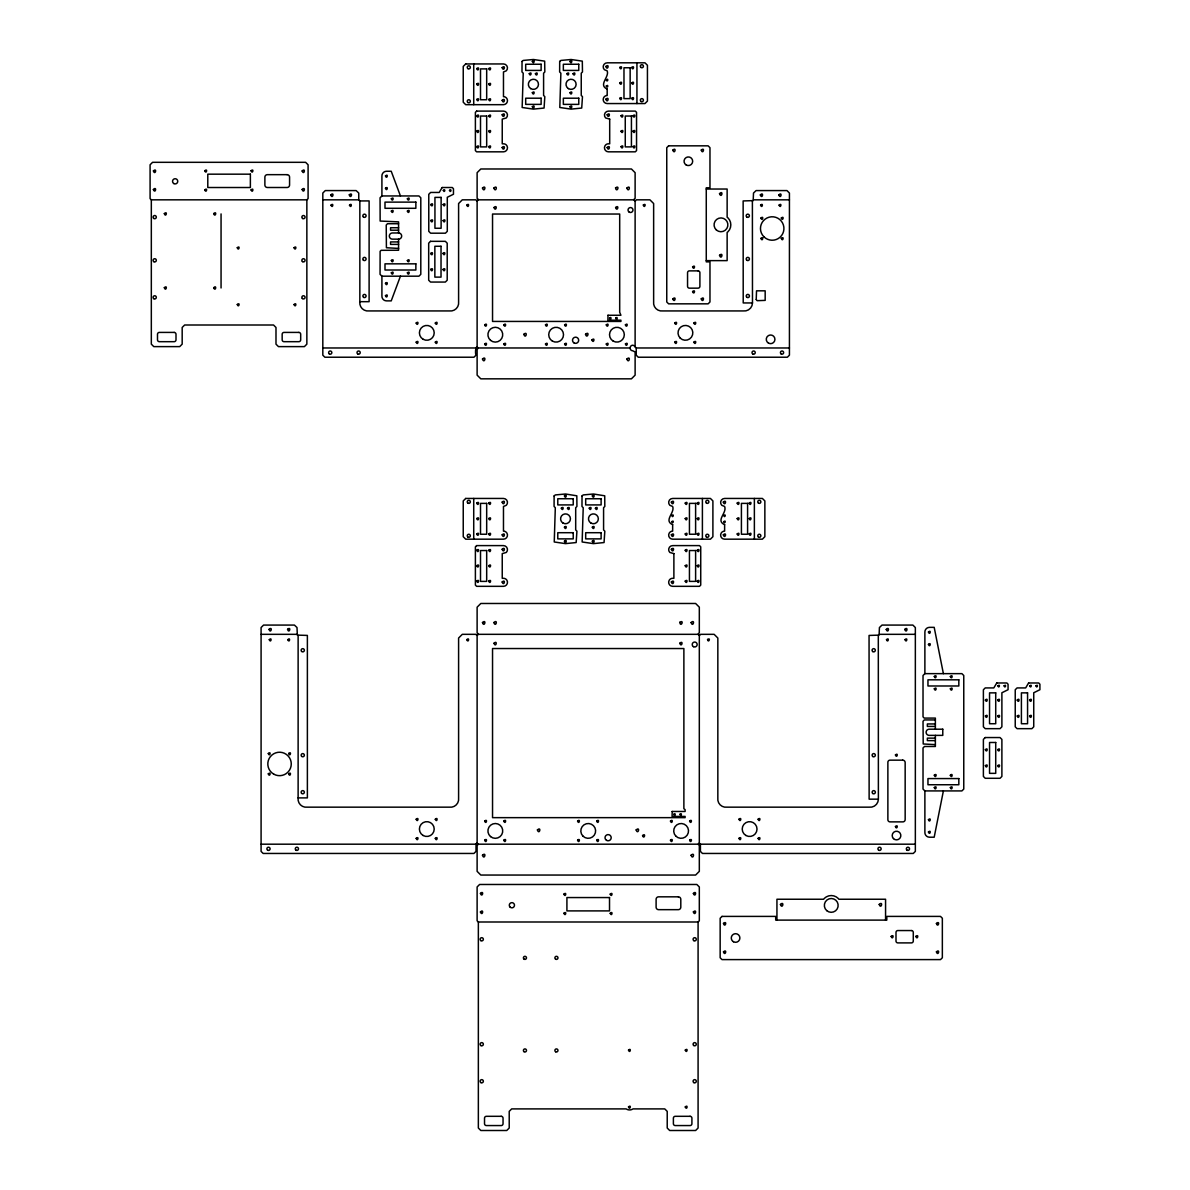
<?xml version="1.0" encoding="UTF-8"?>
<svg xmlns="http://www.w3.org/2000/svg" width="1190" height="1190" viewBox="0 0 1190 1190"><rect width="100%" height="100%" fill="white"/><g stroke="black" fill="none" stroke-linecap="round" stroke-linejoin="round"><path stroke-width="1.5" d="M752.392 200.946L752.482 302.944L743.215 302.944L743.14 200.946L753.181 200.619L753.508 193.048L756.096 190.579L786.962 190.579L789.431 193.048L789.431 355.17L787.364 357.223L638.256 357.223L636.234 355.17L636.234 347.897L634.895 346.602A2.484 2.484 0 0 0 630.194 347.971L478.231 347.971L477.116 349.488L477.116 375.133L480.82 378.837L631.429 378.837L635.118 375.133L635.118 351.987L632.663 350.753A2.484 2.484 0 0 1 630.194 347.971M878.309 635.445L878.384 799.159L869.131 799.159L869.057 635.445L879.098 635.118L879.425 627.547L882.013 625.077L912.879 625.077L915.348 627.547L915.348 851.386L913.28 853.453L702.457 853.453L700.419 851.386L700.419 844.127L699.244 843.085L698.203 844.26L699.318 845.54L699.318 871.348L695.615 875.052L480.82 875.052L477.116 871.348L477.116 845.718L478.231 844.186L477.116 843.085L476.045 843.903L476 851.386L473.947 853.453L263.154 853.453L261.086 851.386L261.086 627.547L263.555 625.077L294.421 625.077L297.009 627.547L297.336 635.118L307.377 635.415L307.377 797.895L298.125 797.895L298.125 635.445M752.482 302.944A8.181 8.181 0 0 1 743.14 310.932L662.904 310.932A8.181 8.181 0 0 1 653.637 301.68L653.637 203.535L649.933 199.831L636.234 199.831C635.49 202.583 632.545 199.266 635.118 198.343L635.118 172.684L631.429 168.98L480.82 168.98L477.116 172.684L477.116 198.343C479.704 199.266 476.744 202.583 476 199.831L462.3 199.831L458.596 203.535L458.596 301.68A8.181 8.181 0 0 1 449.344 310.932L369.108 310.932A8.181 8.181 0 0 1 359.841 301.68L359.841 200.946L369.108 200.917L369.108 301.68L359.841 301.68M359.841 200.946L358.77 200.128L358.74 193.048L356.137 190.579L325.287 190.579L322.817 193.048L322.817 355.17L324.87 357.223L473.947 357.223L476 355.17C475.122 354.04 475.256 343.865 478.231 347.971M878.384 799.159A8.181 8.181 0 0 1 869.057 807.162L727.09 807.162A8.181 8.181 0 0 1 717.838 797.895L717.838 638.033L714.134 634.33L700.434 634.33C699.69 637.081 696.73 633.764 699.318 632.842L699.318 607.183L695.615 603.479L480.82 603.479L477.116 607.183L477.116 632.842C479.704 633.764 476.744 637.081 476 634.33L462.3 634.33L458.596 638.033L458.596 797.895A8.181 8.181 0 0 1 449.344 807.162L307.377 807.162A8.181 8.181 0 0 1 298.125 797.895M943.387 790.919L934.195 837.21L929.509 837.21A4.641 4.641 0 0 1 924.883 832.271L924.883 790.919L923.024 789.074L923.024 747.945L924.496 746.487L935.37 746.487L935.37 735.375M400.435 276.184L391.227 300.877L386.542 300.877A4.641 4.641 0 0 1 381.916 295.938L381.916 276.184L380.056 274.34L380.116 251.343L381.142 250.317L398.576 250.257L398.576 239.145A3.079 3.079 0 0 0 401.67 236.066A3.079 3.079 0 0 0 398.576 232.972L398.576 221.875L380.146 221.057L380.056 197.793L381.916 195.948L418.94 195.948L420.799 197.793L420.799 274.34L418.94 276.184L381.916 276.184M306.856 199.831L308.091 198.596L308.091 164.785L305.622 162.316L152.558 162.316L150.089 164.785L150.089 198.611L151.323 199.831L306.856 199.831L306.856 344.148L304.387 346.617L278.46 346.617L275.991 344.148L275.991 327.473L273.522 325.004L184.643 325.004L182.174 327.473L182.174 344.148L179.705 346.617L153.793 346.617L151.323 344.148L151.323 199.831M698.084 921.997L699.318 920.763L699.318 886.952L696.849 884.482L479.585 884.482L477.116 886.952L477.116 920.777L478.35 921.997L698.084 921.997L698.084 1128.031L695.615 1130.5L669.687 1130.5L667.218 1128.031L667.218 1111.371L664.749 1108.902L633.035 1108.902A6.218 6.218 0 0 1 626.119 1108.902L511.685 1108.902L509.216 1111.371L509.216 1128.031L506.747 1130.5L480.82 1130.5L478.35 1128.031L478.35 921.997M943.387 673.644L934.195 627.353L929.509 627.353A4.641 4.641 0 0 0 924.883 632.292L924.883 673.644L923.024 675.504L923.024 716.826L924.184 718.091L935.37 718.091L935.37 729.202M706.265 189.031L727.135 189.031L727.135 217.22L727.938 217.844A9.877 9.877 0 0 1 727.938 231.812L727.135 232.437L727.135 260.625L706.265 260.625M322.817 199.831L358.74 199.831M478.231 199.831L634.017 199.831M753.508 199.831L789.431 199.831M398.576 223.72L387.494 223.72L386.229 225.059L386.408 247.743L398.576 248.412M398.576 227.736L390.558 227.736L390.558 230.206L398.576 230.206M398.576 232.972L392.403 232.972A3.079 3.079 0 0 0 389.323 236.066A3.079 3.079 0 0 0 392.403 239.145L398.576 239.145M398.576 241.927L390.558 241.927L390.558 244.396L398.576 244.396M322.817 347.971L476 347.971M636.234 347.971L789.431 347.971M261.086 634.33L297.009 634.33M478.231 634.33L698.203 634.33M879.425 634.33L915.348 634.33M924.883 673.644L961.907 673.644L963.766 675.504L963.766 789.074L961.907 790.919L924.883 790.919M935.37 719.935L924.288 719.935L923.024 721.274L923.202 743.973L935.37 744.628M935.37 723.951L927.352 723.951L927.352 726.421L935.37 726.421M935.37 738.142L927.352 738.142L927.352 740.611L935.37 740.611M261.086 844.186L476 844.186M478.231 844.186L698.218 844.186M700.419 844.186L915.348 844.186M400.435 195.948L391.227 171.256L386.542 171.256A4.641 4.641 0 0 0 381.916 176.194L381.916 195.948M885.568 920.108L885.568 899.238L838.861 899.238L838.236 898.435A9.877 9.877 0 0 0 824.268 898.435L823.644 899.238L776.936 899.238L776.936 920.108M754.371 498.446L754.371 539.174M702.398 498.446L702.398 539.174M699.318 635.445L699.318 843.085M636.933 62.817L636.933 103.56M635.118 200.946L635.118 346.87M477.116 200.946L477.116 346.855M477.116 635.445L477.116 843.085M473.724 63.948L473.724 104.675M473.724 498.446L473.724 539.174M221.057 213.917L221.057 287.98M607.183 89.057L607.183 95.542A4.016 4.016 0 0 0 604.356 96.717L603.717 97.535A4.016 4.016 0 0 0 607.183 103.56L644.965 103.56L647.434 101.09L647.434 65.286L644.965 62.817L607.317 62.817A4.016 4.016 0 0 0 604.356 69.675L607.183 70.85C609.607 77.067 597.886 84.951 607.183 89.057M609.697 119.119L609.697 143.812L608.462 143.812A4.016 4.016 0 0 0 605.621 144.987L604.981 145.82A4.016 4.016 0 0 0 608.462 151.829L635.311 151.829L636.546 150.595L636.546 112.336L635.311 111.101L608.462 111.101A4.016 4.016 0 0 0 605.621 117.944L609.697 119.119M672.648 524.671L672.648 531.156A4.016 4.016 0 0 0 669.821 532.332L669.182 533.165A4.016 4.016 0 0 0 672.648 539.174L710.43 539.174L712.899 536.705L712.899 500.916L710.43 498.446L672.781 498.446A4.016 4.016 0 0 0 669.821 505.289L672.648 506.464C675.176 512.786 663.276 520.506 672.648 524.671M673.882 553.618L673.882 578.31L672.648 578.31A4.016 4.016 0 0 0 669.821 579.485L669.182 580.318A4.016 4.016 0 0 0 672.648 586.328L699.497 586.328L700.731 585.093L700.731 546.835L699.497 545.6L672.781 545.6A4.016 4.016 0 0 0 669.821 552.443L673.882 553.618M724.621 524.671L724.621 531.156A4.016 4.016 0 0 0 721.78 532.332L721.14 533.165A4.016 4.016 0 0 0 724.621 539.174L762.388 539.174L764.858 536.705L764.858 500.916L762.388 498.446L724.621 498.446A4.016 4.016 0 0 0 721.78 505.289L724.621 506.464C727.298 512.979 715.19 520.461 724.621 524.671M535.396 73.765C537.166 77.856 538.386 70.463 535.396 73.765M573.045 73.765C574.815 77.856 576.049 70.463 573.045 73.765M567.496 508.264C569.266 512.355 570.486 504.962 567.496 508.264M595.387 508.264C597.157 512.355 598.391 504.962 595.387 508.264M287.772 639.699C289.527 643.805 290.776 636.412 287.772 639.699M349.488 205.201C351.243 209.306 352.493 201.913 349.488 205.201M407.352 260.565C409.092 264.671 410.372 257.278 407.352 260.565M430.765 204.606C432.505 208.711 433.785 201.333 430.765 204.606M430.676 253.485C432.416 257.59 433.696 250.197 430.676 253.485M950.319 775.3C952.059 779.405 953.339 772.013 950.319 775.3M985.365 700.077C987.105 704.183 988.384 696.79 985.365 700.077M985.365 749.7C987.105 753.806 988.384 746.428 985.365 749.7M1017.212 700.077C1018.967 704.183 1020.232 696.79 1017.212 700.077M435.287 323.085C437.013 327.191 438.322 319.812 435.287 323.085M435.287 819.3C437.013 823.42 438.322 816.043 435.287 819.3M153.376 189.522C155.399 194.58 157.154 185.595 153.376 189.522M213.679 287.742C215.509 292.338 217.101 284.172 213.679 287.742M480.418 911.986C482.426 917.044 484.181 908.059 480.418 911.986M269.267 639.67C270.904 643.82 272.346 636.471 269.267 639.67M330.984 205.186C332.62 209.321 334.078 201.973 330.984 205.186M756.23 299.464L757.123 300.683L765.17 300.386L765.17 290.821L756.528 290.821L756.23 299.464M294.034 304.551C295.67 308.686 297.128 301.338 294.034 304.551M685.262 1106.953C686.898 1111.103 688.356 1103.755 685.262 1106.953M251.075 189.924C252.697 194.074 254.169 186.726 251.075 189.924M610.202 913.31C611.824 917.46 613.296 910.112 610.202 913.31M407.367 198.804C408.973 202.969 410.476 195.621 407.367 198.804M760.321 194.937C762.299 200.009 764.129 191.04 760.321 194.937M778.84 194.937C780.818 200.009 782.648 191.04 778.84 194.937M886.238 629.436C888.201 634.508 890.046 625.538 886.238 629.436M904.757 629.436C906.72 634.508 908.565 625.538 904.757 629.436M950.334 676.515C951.941 680.665 953.443 673.332 950.334 676.515M466.778 205.171C468.369 209.321 469.901 201.988 466.778 205.171M466.778 639.67C468.369 643.82 469.901 636.486 466.778 639.67M503.801 324.9C505.378 329.065 506.955 321.746 503.801 324.9M503.801 821.115C505.378 825.295 506.955 817.961 503.801 821.115M302.141 170.958C304.015 176.075 306.009 167.136 302.141 170.958M693.368 893.437C695.243 898.554 697.236 889.614 693.368 893.437M609.533 318.132C610.782 321.627 612.196 315.543 609.533 318.132M673.719 814.347C674.983 817.842 676.396 811.773 673.719 814.347M719.519 193.628C721.497 199.236 723.788 189.508 719.519 193.628M780.432 904.459C782.41 910.053 784.716 900.339 780.432 904.459M416.173 323.026C417.645 327.22 419.386 319.946 416.173 323.026M416.173 819.241C417.645 823.45 419.386 816.161 416.173 819.241M760.574 205.141C762.046 209.336 763.787 202.047 760.574 205.141M886.491 639.64C887.963 643.835 889.704 636.546 886.491 639.64M779.093 205.111C780.506 209.351 782.351 202.077 779.093 205.111M905.01 639.61C906.423 643.85 908.268 636.576 905.01 639.61M268.286 753.493C269.669 757.718 271.573 750.473 268.286 753.493M760.931 218.038C762.329 222.277 764.218 215.018 760.931 218.038M522.038 61.449L521.994 71.965L523.228 73.2L522.157 107.487L533.403 109.123L544.068 108.052L544.827 96.658L543.592 95.423L543.592 73.2L544.827 71.965L544.663 61.136L533.403 59.5L523.228 60.437L522.038 61.449M559.687 61.449L559.642 71.965L560.877 73.2L559.806 107.487L571.066 109.123L581.717 108.052L582.475 96.658L581.241 95.423L581.241 73.2L582.475 71.965L582.312 61.136L571.066 59.5L560.877 60.437L559.687 61.449M554.124 495.947L554.079 506.464L555.313 507.699L554.243 541.986L565.503 543.622L576.168 542.551L576.927 531.156L575.692 529.922L575.692 507.699L576.927 506.464L576.823 495.799L565.503 493.999L555.313 494.936L554.124 495.947M582.029 495.947L581.984 506.464L583.219 507.699L582.148 541.986L593.408 543.622L604.059 542.551L604.817 531.156L603.583 529.922L603.583 507.699L604.817 506.464L604.728 495.799L593.408 493.999L583.219 494.936L582.029 495.947M153.406 170.914C155.057 176.09 157.437 167.255 153.406 170.914M164.324 213.59C165.827 218.305 167.983 210.258 164.324 213.59M164.324 287.653C165.827 292.368 167.983 284.336 164.324 287.653M204.799 170.735C206.167 174.975 208.101 167.731 204.799 170.735M204.799 189.85C206.167 194.104 208.101 186.86 204.799 189.85M213.694 213.59C215.212 218.305 217.368 210.258 213.694 213.59M237.271 247.699C238.64 251.938 240.573 244.694 237.271 247.699M251.075 170.735C252.429 174.975 254.377 167.731 251.075 170.735M237.271 304.476C238.64 308.716 240.573 301.487 237.271 304.476M294.049 247.699C295.418 251.938 297.351 244.694 294.049 247.699M302.156 189.433C303.807 194.61 306.187 185.759 302.156 189.433M269.044 629.361C270.695 634.538 273.075 625.702 269.044 629.361M330.761 194.863C332.426 200.039 334.792 191.203 330.761 194.863M268.286 773.842C269.654 778.096 271.588 770.852 268.286 773.842M288.664 773.842C290.018 778.096 291.952 770.852 288.664 773.842M385.471 175.912C386.824 180.151 388.773 172.907 385.471 175.912M385.471 188.258C386.824 192.497 388.773 185.253 385.471 188.258M391.332 198.745C392.685 202.984 394.634 195.755 391.332 198.745M391.332 211.091C392.685 215.331 394.634 208.101 391.332 211.091M385.471 283.309C386.824 287.549 388.773 280.305 385.471 283.309M385.471 295.641C386.824 299.895 388.773 292.651 385.471 295.641M391.332 272.808C392.685 277.047 394.634 269.818 391.332 272.808M407.382 211.091C408.735 215.331 410.684 208.101 407.382 211.091M407.382 272.808C408.735 277.047 410.684 269.818 407.382 272.808M416.173 342.125C417.541 346.364 419.475 339.135 416.173 342.125M443.32 190.355C444.45 193.896 446.057 187.871 443.32 190.355M443.141 204.516C444.495 208.756 446.429 201.512 443.141 204.516M443.141 220.552C444.495 224.806 446.429 217.562 443.141 220.552M449.493 190.355C450.623 193.896 452.23 187.871 449.493 190.355M443.037 253.381C444.406 257.62 446.339 250.391 443.037 253.381M443.037 269.431C444.406 273.67 446.339 266.441 443.037 269.431M435.302 342.125C436.671 346.364 438.604 339.135 435.302 342.125M476.788 68.589C478.142 72.843 480.091 65.599 476.788 68.589M476.788 84.029C478.142 88.268 480.091 81.024 476.788 84.029M476.788 99.454C478.142 103.694 480.091 96.464 476.788 99.454M476.788 115.742C478.142 119.997 480.091 112.752 476.788 115.742M476.788 131.183C478.142 135.422 480.091 128.193 476.788 131.183M476.788 146.608C478.142 150.847 480.091 143.618 476.788 146.608M488.763 68.589C490.116 72.843 492.065 65.599 488.763 68.589M488.763 84.029C490.116 88.268 492.065 81.024 488.763 84.029M488.763 99.454C490.116 103.694 492.065 96.464 488.763 99.454M488.763 115.742C490.116 119.997 492.065 112.752 488.763 115.742M488.763 131.183C490.116 135.422 492.065 128.193 488.763 131.183M482.471 188.035C484.285 193.687 486.874 184.048 482.471 188.035M488.763 146.608C490.116 150.847 492.065 143.618 488.763 146.608M502.165 67.607C503.831 72.783 506.196 63.948 502.165 67.607M502.165 100.317C503.831 105.508 506.196 96.658 502.165 100.317M502.165 114.761C503.831 119.952 506.196 111.101 502.165 114.761M493.895 188.035C495.709 193.687 498.298 184.048 493.895 188.035M494.014 207.506C495.68 212.698 498.045 203.847 494.014 207.506M502.165 147.471C503.831 152.662 506.196 143.812 502.165 147.471M416.173 838.34C417.541 842.594 419.475 835.35 416.173 838.34M484.687 324.84C486.041 329.095 487.989 321.85 484.687 324.84M482.471 359.008C484.285 364.661 486.874 355.007 482.471 359.008M484.687 343.984C486.041 348.224 487.989 340.98 484.687 343.984M529.253 73.661C530.606 77.9 532.555 70.656 529.253 73.661M532.332 61.374C533.7 65.614 535.634 58.384 532.332 61.374M476.788 503.087C478.142 507.342 480.091 500.098 476.788 503.087M532.332 92.671C533.7 96.911 535.634 89.666 532.332 92.671M476.788 518.528C478.142 522.767 480.091 515.523 476.788 518.528M435.302 838.34C436.671 842.594 438.604 835.35 435.302 838.34M532.332 106.683C533.7 110.923 535.634 103.679 532.332 106.683M476.788 533.953C478.142 538.192 480.091 530.963 476.788 533.953M503.816 343.984C505.185 348.224 507.119 340.98 503.816 343.984M476.788 550.241C478.142 554.495 480.091 547.251 476.788 550.241M476.788 565.681C478.142 569.921 480.091 562.677 476.788 565.681M476.788 581.107C478.142 585.346 480.091 578.117 476.788 581.107M488.763 503.087C490.116 507.342 492.065 500.098 488.763 503.087M488.763 518.528C490.116 522.767 492.065 515.523 488.763 518.528M488.763 533.953C490.116 538.192 492.065 530.963 488.763 533.953M488.763 550.241C490.116 554.495 492.065 547.251 488.763 550.241M488.763 565.681C490.116 569.921 492.065 562.677 488.763 565.681M482.471 622.534C484.285 628.186 486.874 618.547 482.471 622.534M488.763 581.107C490.116 585.346 492.065 578.117 488.763 581.107M523.823 334.316C525.638 339.968 528.226 330.329 523.823 334.316M502.165 502.106C503.831 507.282 506.196 498.446 502.165 502.106M502.165 534.816C503.831 540.007 506.196 531.156 502.165 534.816M502.165 549.259C503.831 554.451 506.196 545.6 502.165 549.259M493.895 622.534C495.709 628.186 498.298 618.547 493.895 622.534M566.901 73.661C568.255 77.9 570.203 70.656 566.901 73.661M569.98 61.374C571.349 65.614 573.283 58.384 569.98 61.374M494.014 643.24C495.68 648.431 498.045 639.58 494.014 643.24M502.165 581.97C503.831 587.161 506.196 578.31 502.165 581.97M569.98 92.671C571.349 96.911 573.283 89.666 569.98 92.671M569.98 106.683C571.349 110.923 573.283 103.679 569.98 106.683M545.481 324.84C546.835 329.095 548.783 321.85 545.481 324.84M545.481 343.984C546.835 348.224 548.783 340.98 545.481 343.984M484.687 821.07C486.041 825.31 487.989 818.066 484.687 821.07M482.471 855.223C484.285 860.876 486.874 851.237 482.471 855.223M484.687 840.2C486.041 844.439 487.989 837.21 484.687 840.2M480.433 893.378C482.099 898.569 484.464 889.718 480.433 893.378M564.61 324.84C565.979 329.095 567.913 321.85 564.61 324.84M564.61 343.984C565.979 348.224 567.913 340.98 564.61 343.984M503.816 840.2C505.185 844.439 507.119 837.21 503.816 840.2M605.874 66.491C607.54 71.668 609.905 62.832 605.874 66.491M606.29 79.864C607.421 83.404 609.042 77.365 606.29 79.864M606.29 86.037C607.421 89.577 609.042 83.538 606.29 86.037M605.874 99.201C607.54 104.378 609.905 95.542 605.874 99.201M607.153 114.761C608.819 119.952 611.184 111.101 607.153 114.761M607.153 147.471C608.819 152.662 611.184 143.812 607.153 147.471M561.338 508.16C562.706 512.399 564.64 505.155 561.338 508.16M619.752 67.473C621.12 71.712 623.054 64.483 619.752 67.473M585.525 334.271C587.057 339.879 590.255 330.344 585.525 334.271M564.432 495.873C565.786 500.112 567.734 492.883 564.432 495.873M619.752 82.898C621.12 87.153 623.054 79.909 619.752 82.898M619.752 98.339C621.12 102.578 623.054 95.334 619.752 98.339M564.432 527.17C565.786 531.409 567.734 524.165 564.432 527.17M564.432 541.167C565.786 545.422 567.734 538.178 564.432 541.167M621.031 115.742C622.385 119.997 624.334 112.752 621.031 115.742M591.936 339.894C593.438 344.609 595.595 336.562 591.936 339.894M621.031 131.183C622.385 135.422 624.334 128.193 621.031 131.183M621.031 146.608C622.385 150.847 624.334 143.618 621.031 146.608M631.726 67.473C633.095 71.712 635.029 64.483 631.726 67.473M631.726 82.898C633.095 87.153 635.029 79.909 631.726 82.898M615.602 207.506C617.268 212.698 619.633 203.847 615.602 207.506M631.726 98.339C633.095 102.578 635.029 95.334 631.726 98.339M537.404 829.921C539.219 835.573 541.807 825.92 537.404 829.921M633.006 115.742C634.359 119.997 636.308 112.752 633.006 115.742M606.275 324.84C607.644 329.095 609.577 321.85 606.275 324.84M633.006 131.183C634.359 135.422 636.308 128.193 633.006 131.183M606.275 343.984C607.644 348.224 609.577 340.98 606.275 343.984M626.907 188.035C628.722 193.687 631.31 184.048 626.907 188.035M633.006 146.608C634.359 150.847 636.308 143.618 633.006 146.608M589.243 508.16C590.597 512.399 592.546 505.155 589.243 508.16M592.322 495.873C593.691 500.112 595.625 492.883 592.322 495.873M615.721 318.102C616.851 321.642 618.458 315.603 615.721 318.102M592.322 527.17C593.691 531.409 595.625 524.165 592.322 527.17M592.322 541.167C593.691 545.422 595.625 538.178 592.322 541.167M625.404 324.84C626.773 329.095 628.707 321.85 625.404 324.84M626.907 359.008C628.722 364.661 631.31 355.007 626.907 359.008M563.926 894.121C565.295 898.361 567.228 891.117 563.926 894.121M563.941 913.236C565.295 917.49 567.228 910.246 563.941 913.236M577.581 821.07C578.935 825.31 580.884 818.066 577.581 821.07M577.581 840.2C578.935 844.439 580.884 837.21 577.581 840.2M672.856 150.104C674.522 155.295 676.887 146.444 672.856 150.104M596.711 821.07C598.064 825.31 600.013 818.066 596.711 821.07M596.711 840.2C598.064 844.439 600.013 837.21 596.711 840.2M672.856 298.854C674.522 304.045 676.887 295.194 672.856 298.854M674.789 322.996C676.143 327.235 678.092 320.006 674.789 322.996M674.789 342.125C676.143 346.364 678.092 339.135 674.789 342.125M610.202 894.121C611.556 898.361 613.505 891.117 610.202 894.121M692.595 266.872C694.038 271.35 696.076 263.704 692.595 266.872M692.595 291.55C694.038 296.027 696.076 288.397 692.595 291.55M693.919 322.996C695.287 327.235 697.221 320.006 693.919 322.996M671.338 502.106C673.005 507.282 675.37 498.446 671.338 502.106M693.919 342.125C695.287 346.364 697.221 339.135 693.919 342.125M671.755 515.478C672.886 519.019 674.507 512.994 671.755 515.478M671.755 521.651C672.886 525.192 674.507 519.167 671.755 521.651M701.252 298.854C702.918 304.045 705.283 295.194 701.252 298.854M671.338 534.816C673.005 540.007 675.37 531.156 671.338 534.816M671.338 549.259C673.005 554.451 675.37 545.6 671.338 549.259M636.159 829.921C637.974 835.573 640.562 825.92 636.159 829.921M671.338 581.97C673.005 587.161 675.37 578.31 671.338 581.97M685.217 503.087C686.585 507.342 688.519 500.098 685.217 503.087M642.57 835.544C644.087 840.259 646.244 832.212 642.57 835.544M719.519 255.314C721.333 260.967 723.922 251.313 719.519 255.314M685.217 518.528C686.585 522.767 688.519 515.523 685.217 518.528M685.217 533.953C686.585 538.192 688.519 530.963 685.217 533.953M685.217 550.241C686.585 554.495 688.519 547.251 685.217 550.241M685.217 565.681C686.585 569.921 688.519 562.677 685.217 565.681M685.217 581.107C686.585 585.346 688.519 578.117 685.217 581.107M697.191 503.087C698.56 507.342 700.494 500.098 697.191 503.087M679.802 643.24C681.454 648.431 683.834 639.58 679.802 643.24M697.191 518.528C698.56 522.767 700.494 515.523 697.191 518.528M628.499 1050.101C629.852 1054.34 631.801 1047.111 628.499 1050.101M697.191 533.953C698.56 538.192 700.494 530.963 697.191 533.953M697.191 550.241C698.56 554.495 700.494 547.251 697.191 550.241M697.191 565.681C698.56 569.921 700.494 562.677 697.191 565.681M691.093 622.534C692.907 628.186 695.495 618.547 691.093 622.534M697.191 581.107C698.56 585.346 700.494 578.117 697.191 581.107M628.499 1106.879C629.852 1111.118 631.801 1103.889 628.499 1106.879M670.461 821.07C671.829 825.31 673.763 818.066 670.461 821.07M670.461 840.2C671.829 844.439 673.763 837.21 670.461 840.2M679.907 814.317C681.037 817.857 682.658 811.833 679.907 814.317M723.312 502.106C724.978 507.282 727.343 498.446 723.312 502.106M723.728 515.478C724.859 519.019 726.48 512.994 723.728 515.478M760.946 238.402C762.299 242.641 764.233 235.412 760.946 238.402M723.728 521.651C724.859 525.192 726.48 519.167 723.728 521.651M723.312 534.816C724.978 540.007 727.343 531.156 723.312 534.816M689.605 821.07C690.959 825.31 692.907 818.066 689.605 821.07M737.19 503.087C738.544 507.342 740.492 500.098 737.19 503.087M691.093 855.223C692.907 860.876 695.495 851.237 691.093 855.223M737.19 518.528C738.544 522.767 740.492 515.523 737.19 518.528M737.19 533.953C738.544 538.192 740.492 530.963 737.19 533.953M781.309 238.402C782.663 242.641 784.612 235.397 781.309 238.402M693.368 911.897C695.034 917.088 697.414 908.238 693.368 911.897M749.164 503.087C750.518 507.342 752.467 500.098 749.164 503.087M749.164 518.528C750.518 522.767 752.467 515.523 749.164 518.528M749.164 533.953C750.518 538.192 752.467 530.963 749.164 533.953M685.276 1050.101C686.645 1054.34 688.579 1047.111 685.276 1050.101M738.975 819.211C740.344 823.45 742.277 816.221 738.975 819.211M723.475 951.851C725.127 957.028 727.506 948.192 723.475 951.851M738.975 838.34C740.344 842.594 742.277 835.35 738.975 838.34M758.119 819.211C759.473 823.45 761.407 816.221 758.119 819.211M758.119 838.34C759.473 842.594 761.407 835.35 758.119 838.34M895.445 754.936C896.799 759.175 898.748 751.931 895.445 754.936M879.202 904.415C881.016 910.067 883.605 900.414 879.202 904.415M895.445 826.529C896.799 830.769 898.748 823.539 895.445 826.529M928.438 632.009C929.792 636.248 931.725 629.019 928.438 632.009M928.438 644.355C929.792 648.595 931.725 641.365 928.438 644.355M891.161 936.411C892.604 940.888 894.642 933.258 891.161 936.411M934.299 676.456C935.652 680.695 937.601 673.451 934.299 676.456M934.299 688.787C935.652 693.041 937.601 685.797 934.299 688.787M928.438 819.642C929.792 823.882 931.725 816.652 928.438 819.642M928.438 831.989C929.792 836.228 931.725 828.999 928.438 831.989M934.299 787.542C935.652 791.796 937.601 784.552 934.299 787.542M915.854 936.411C917.282 940.888 919.334 933.258 915.854 936.411M950.349 688.787C951.702 693.041 953.651 685.797 950.349 688.787M950.349 787.542C951.702 791.796 953.651 784.552 950.349 787.542M936.411 923.455C938.077 928.646 940.442 919.796 936.411 923.455M936.411 951.851C938.077 957.028 940.442 948.192 936.411 951.851M997.919 685.827C999.05 689.367 1000.671 683.343 997.919 685.827M997.741 699.973C999.094 704.227 1001.043 696.983 997.741 699.973M997.741 716.023C999.094 720.277 1001.043 713.033 997.741 716.023M1004.092 685.827C1005.223 689.367 1006.844 683.343 1004.092 685.827M997.741 749.611C999.094 753.85 1001.043 746.606 997.741 749.611M997.741 765.646C999.094 769.9 1001.043 762.656 997.741 765.646M1029.766 685.827C1030.897 689.367 1032.518 683.343 1029.766 685.827M1029.588 699.973C1030.942 704.227 1032.89 696.983 1029.588 699.973M1029.588 716.023C1030.942 720.277 1032.89 713.033 1029.588 716.023M1035.94 685.827C1037.07 689.367 1038.691 683.343 1035.94 685.827M288.664 753.463C289.958 757.732 292.011 750.518 288.664 753.463M781.309 218.008C782.604 222.277 784.656 215.078 781.309 218.008M349.295 194.803C350.767 200.054 353.46 191.292 349.295 194.803M287.563 629.302C289.036 634.553 291.728 625.791 287.563 629.302M701.267 150.059C702.74 155.295 705.432 146.548 701.267 150.059M723.49 923.41C724.948 928.646 727.655 919.9 723.49 923.41M391.346 260.417C392.507 264.716 394.782 257.575 391.346 260.417M430.81 220.507C431.97 224.806 434.231 217.666 430.81 220.507M430.721 269.386C431.881 273.685 434.142 266.545 430.721 269.386M934.314 775.151C935.474 779.45 937.75 772.31 934.314 775.151M985.409 715.978C986.57 720.277 988.845 713.137 985.409 715.978M985.409 765.601C986.57 769.9 988.845 762.76 985.409 765.601M1017.257 715.978C1018.417 720.277 1020.693 713.137 1017.257 715.978M625.449 343.88C626.386 348.224 629.019 341.218 625.449 343.88M689.635 840.095C690.587 844.454 693.205 837.433 689.635 840.095M643.344 204.992C644.221 209.351 646.958 202.374 643.344 204.992M707.544 639.491C708.422 643.85 711.159 636.873 707.544 639.491M615.542 187.856C616.628 193.702 620.421 184.465 615.542 187.856M679.743 622.355C680.814 628.201 684.607 618.964 679.743 622.355M442.159 187.514L439.214 192.453L430.631 192.453L428.772 194.312L428.772 231.336L430.631 233.195L445.447 233.195L447.291 231.336L447.291 197.287L453.464 194.238L453.464 188.749L452.289 187.514L442.159 187.514M996.759 682.986L993.814 687.924L985.231 687.924L983.386 689.769L983.386 726.807L985.231 728.667L1000.046 728.667L1001.891 726.807L1001.891 692.759L1008.064 689.709L1008.064 684.22L1006.889 682.986L996.759 682.986M1028.606 682.986L1025.661 687.924L1017.078 687.924L1015.234 689.769L1015.234 726.807L1017.078 728.667L1031.894 728.667L1033.738 726.807L1033.738 692.759L1039.911 689.709L1039.911 684.22L1038.736 682.986L1028.606 682.986M465.707 63.948L463.237 66.417L463.237 102.206L465.707 104.675L503.474 104.675A4.016 4.016 0 0 0 506.955 98.666L506.315 97.833A4.016 4.016 0 0 0 503.474 96.658L503.474 71.965L506.315 70.79A4.016 4.016 0 0 0 503.474 63.948L465.707 63.948M476.625 111.101L475.39 112.336L475.39 150.595L476.625 151.829L503.474 151.829A4.016 4.016 0 0 0 506.955 145.82L506.315 144.987A4.016 4.016 0 0 0 503.474 143.812L502.24 143.812L502.24 119.119L506.315 117.944A4.016 4.016 0 0 0 503.474 111.101L476.625 111.101M430.542 241.332L428.683 243.177L428.683 280.215L430.542 282.06L445.357 282.06L447.202 280.215L447.202 243.177L445.357 241.332L430.542 241.332M668.616 145.835L666.757 147.679L666.757 301.977L668.616 303.837L708.124 303.837L709.969 301.977L709.969 261.859L706.265 261.859L706.265 187.797L709.969 187.797L709.969 147.679L708.124 145.835L668.616 145.835M607.986 315.261L607.912 320.199L620.927 320.199L620.927 321.434L492.541 321.434L492.541 214.036L619.693 214.036L619.693 312.286L620.927 315.261L607.986 315.261M465.707 498.446L463.237 500.916L463.237 536.705L465.707 539.174L503.474 539.174A4.016 4.016 0 0 0 506.955 533.165L506.315 532.332A4.016 4.016 0 0 0 503.474 531.156L503.474 506.464L506.315 505.289A4.016 4.016 0 0 0 503.474 498.446L465.707 498.446M476.625 545.6L475.39 546.835L475.39 585.093L476.625 586.328L503.474 586.328A4.016 4.016 0 0 0 506.955 580.318L506.315 579.485A4.016 4.016 0 0 0 503.474 578.31L502.24 578.31L502.24 553.618L506.315 552.443A4.016 4.016 0 0 0 503.474 545.6L476.625 545.6M672.172 811.476L672.097 816.414L685.113 816.414L685.113 817.649L492.541 817.649L492.541 648.535L683.878 648.535L683.878 808.694L685.113 809.631L685.113 811.476L672.172 811.476M722.003 916.404L720.158 918.249L720.158 957.757L722.003 959.601L940.502 959.601L942.346 957.757L942.346 918.249L940.502 916.404L886.803 916.404L886.803 920.108L775.702 920.108L775.702 916.404L722.003 916.404M985.231 737.547L983.386 739.407L983.386 776.43L985.231 778.29L1000.046 778.29L1001.891 776.43L1001.891 739.407L1000.046 737.547L985.231 737.547M541.123 64.245L525.697 64.245L525.697 70.418L541.123 70.418L541.123 64.245M578.771 64.245L563.346 64.245L563.346 70.418L578.771 70.418L578.771 64.245M630.15 67.756L623.977 67.756L623.977 98.621L630.15 98.621L630.15 67.756M486.68 68.886L480.507 68.886L480.507 99.737L486.68 99.737L486.68 68.886M541.123 98.205L525.697 98.205L525.697 104.378L541.123 104.378L541.123 98.205M578.771 98.205L563.346 98.205L563.346 104.378L578.771 104.378L578.771 98.205M486.68 116.04L480.507 116.04L480.507 146.891L486.68 146.891L486.68 116.04M631.429 116.04L625.256 116.04L625.256 146.891L631.429 146.891L631.429 116.04M250.376 174.171L207.789 174.171L207.789 187.514L250.376 187.514L250.376 174.171M287.102 174.662L267.348 174.662A2.469 2.469 0 0 0 264.879 177.132L264.879 185.03A2.469 2.469 0 0 0 267.348 187.499L287.102 187.499A2.469 2.469 0 0 0 289.572 185.03L289.572 177.132A2.469 2.469 0 0 0 287.102 174.662M441.118 197.391L434.945 197.391L434.945 228.257L441.118 228.257L441.118 197.391M415.86 202.121L384.995 202.121L384.995 208.295L415.86 208.295L415.86 202.121M441.029 246.27L434.856 246.27L434.856 277.121L441.029 277.121L441.029 246.27M415.86 263.838L384.995 263.838L384.995 270.011L415.86 270.011L415.86 263.838M698.054 270.874L689.412 270.874A1.845 1.845 0 0 0 687.552 272.718L687.552 286.299A1.845 1.845 0 0 0 689.412 288.159L698.054 288.159A1.845 1.845 0 0 0 699.899 286.299L699.899 272.718A1.845 1.845 0 0 0 698.054 270.874M174.156 332.412L159.341 332.412A1.845 1.845 0 0 0 157.496 334.271L157.496 339.819A1.845 1.845 0 0 0 159.341 341.679L174.156 341.679A1.845 1.845 0 0 0 176.001 339.819L176.001 334.271A1.845 1.845 0 0 0 174.156 332.412M298.839 332.412L284.023 332.412A1.845 1.845 0 0 0 282.164 334.271L282.164 339.819A1.845 1.845 0 0 0 284.023 341.679L298.839 341.679A1.845 1.845 0 0 0 300.683 339.819L300.683 334.271A1.845 1.845 0 0 0 298.839 332.412M573.223 498.744L557.783 498.744L557.783 504.917L573.223 504.917L573.223 498.744M601.114 498.744L585.688 498.744L585.688 504.917L601.114 504.917L601.114 498.744M486.68 503.385L480.507 503.385L480.507 534.236L486.68 534.236L486.68 503.385M695.615 503.385L689.441 503.385L689.441 534.236L695.615 534.236L695.615 503.385M747.588 503.385L741.415 503.385L741.415 534.236L747.588 534.236L747.588 503.385M573.223 532.704L557.783 532.704L557.783 538.877L573.223 538.877L573.223 532.704M601.114 532.704L585.688 532.704L585.688 538.877L601.114 538.877L601.114 532.704M486.68 550.539L480.507 550.539L480.507 581.389L486.68 581.389L486.68 550.539M695.615 550.539L689.441 550.539L689.441 581.389L695.615 581.389L695.615 550.539M958.828 679.817L927.962 679.817L927.962 685.99L958.828 685.99L958.828 679.817M995.718 692.863L989.545 692.863L989.545 723.728L995.718 723.728L995.718 692.863M1027.565 692.863L1021.407 692.863L1021.407 723.728L1027.565 723.728L1027.565 692.863M942.777 729.202L929.197 729.202A3.079 3.079 0 0 0 926.118 732.281A3.079 3.079 0 0 0 929.197 735.375L942.777 735.375L942.777 729.202M995.718 742.486L989.545 742.486L989.545 773.351L995.718 773.351L995.718 742.486M902.689 760.157L890.343 760.157A2.187 2.187 0 0 0 887.874 762.626L887.874 819.404A2.202 2.202 0 0 0 890.343 821.874L902.689 821.874A2.306 2.306 0 0 0 905.159 819.404L905.159 762.626A2.425 2.425 0 0 0 902.689 760.157M958.828 778.572L927.962 778.572L927.962 784.745L958.828 784.745L958.828 778.572M678.33 896.829L658.576 896.829A2.469 2.469 0 0 0 656.106 899.298L656.106 907.197A2.469 2.469 0 0 0 658.576 909.666L678.33 909.666A2.469 2.469 0 0 0 680.799 907.197L680.799 899.298A2.469 2.469 0 0 0 678.33 896.829M609.518 897.558L566.916 897.558L566.916 910.9L609.518 910.9L609.518 897.558M911.436 930.55L897.855 930.55A1.845 1.845 0 0 0 895.996 932.395L895.996 941.037A1.845 1.845 0 0 0 897.855 942.897L911.436 942.897A1.845 1.845 0 0 0 913.28 941.037L913.28 932.395A1.845 1.845 0 0 0 911.436 930.55M501.183 1116.309L486.383 1116.309A1.845 1.845 0 0 0 484.523 1118.154L484.523 1123.717A1.845 1.845 0 0 0 486.383 1125.562L501.183 1125.562A1.845 1.845 0 0 0 503.043 1123.717L503.043 1118.154A1.845 1.845 0 0 0 501.183 1116.309M690.051 1116.309L675.251 1116.309A1.845 1.845 0 0 0 673.391 1118.154L673.391 1123.717A1.845 1.845 0 0 0 675.251 1125.562L690.051 1125.562A1.845 1.845 0 0 0 691.911 1123.717L691.911 1118.154A1.845 1.845 0 0 0 690.051 1116.309M628.751 211.761A2.469 2.469 0 0 0 632.887 210.66A2.469 2.469 0 0 0 629.852 207.64A2.469 2.469 0 0 0 628.751 211.761M680.189 338.079A7.408 7.408 0 0 0 692.58 334.762A7.408 7.408 0 0 0 683.506 325.688A7.408 7.408 0 0 0 680.189 338.079M490.533 340.355A7.408 7.408 0 0 0 502.611 336.011A7.408 7.408 0 0 0 492.824 327.726A7.408 7.408 0 0 0 490.533 340.355M613.207 341.113A7.408 7.408 0 0 0 624.319 334.702A7.408 7.408 0 0 0 613.207 328.291A7.408 7.408 0 0 0 613.207 341.113M552.413 341.113A7.408 7.408 0 0 0 563.524 334.702A7.408 7.408 0 0 0 552.413 328.291A7.408 7.408 0 0 0 552.413 341.113M768.443 343.077A4.314 4.314 0 0 0 774.928 339.329A4.314 4.314 0 0 0 768.443 335.58A4.314 4.314 0 0 0 768.443 343.077M173.844 183.572A2.588 2.588 0 0 0 177.741 181.326A2.588 2.588 0 0 0 173.844 179.08A2.588 2.588 0 0 0 173.844 183.572M763.906 236.795A11.722 11.722 0 0 0 783.526 231.544A11.722 11.722 0 0 0 769.157 217.175A11.722 11.722 0 0 0 763.906 236.795M363.352 216.907A1.607 1.607 0 0 0 366.029 216.163A1.607 1.607 0 0 0 364.051 214.215A1.607 1.607 0 0 0 363.352 216.907M363.381 260.149A1.607 1.607 0 0 0 366.044 259.331A1.607 1.607 0 0 0 364.006 257.427A1.607 1.607 0 0 0 363.381 260.149M363.679 297.396A1.607 1.607 0 0 0 366.074 295.998A1.607 1.607 0 0 0 363.679 294.614A1.607 1.607 0 0 0 363.679 297.396M746.904 297.307A1.607 1.607 0 0 0 749.432 296.161A1.607 1.607 0 0 0 747.186 294.54A1.607 1.607 0 0 0 746.904 297.307M746.978 260.342A1.607 1.607 0 0 0 749.417 259.004A1.607 1.607 0 0 0 747.037 257.561A1.607 1.607 0 0 0 746.978 260.342M746.814 217.041A1.607 1.607 0 0 0 749.373 215.97A1.607 1.607 0 0 0 747.156 214.289A1.607 1.607 0 0 0 746.814 217.041M752.749 353.951A1.607 1.607 0 0 0 755.234 352.686A1.607 1.607 0 0 0 752.898 351.169A1.607 1.607 0 0 0 752.749 353.951M781.19 353.966A1.607 1.607 0 0 0 783.63 352.627A1.607 1.607 0 0 0 781.25 351.199A1.607 1.607 0 0 0 781.19 353.966M357.684 353.906A1.607 1.607 0 0 0 360.213 352.761A1.607 1.607 0 0 0 357.952 351.139A1.607 1.607 0 0 0 357.684 353.906M329.422 353.995A1.607 1.607 0 0 0 331.832 352.597A1.607 1.607 0 0 0 329.422 351.214A1.607 1.607 0 0 0 329.422 353.995M423.105 339.269A7.408 7.408 0 0 0 434.216 332.843A7.408 7.408 0 0 0 423.105 326.432A7.408 7.408 0 0 0 423.105 339.269M153.912 298.75A1.607 1.607 0 0 0 156.321 297.351A1.607 1.607 0 0 0 153.912 295.968A1.607 1.607 0 0 0 153.912 298.75M153.912 261.711A1.607 1.607 0 0 0 156.321 260.327A1.607 1.607 0 0 0 153.912 258.929A1.607 1.607 0 0 0 153.912 261.711M153.837 218.469A1.607 1.607 0 0 0 156.321 217.205A1.607 1.607 0 0 0 153.986 215.688A1.607 1.607 0 0 0 153.837 218.469M302.334 298.497A1.607 1.607 0 0 0 305.012 297.768A1.607 1.607 0 0 0 303.048 295.804A1.607 1.607 0 0 0 302.334 298.497M302.453 261.577A1.607 1.607 0 0 0 305.042 260.565A1.607 1.607 0 0 0 302.885 258.825A1.607 1.607 0 0 0 302.453 261.577M302.662 218.514A1.607 1.607 0 0 0 305.071 217.116A1.607 1.607 0 0 0 302.662 215.732A1.607 1.607 0 0 0 302.662 218.514M716.41 230.027A6.917 6.917 0 0 0 727.745 226.174A6.917 6.917 0 0 0 718.73 218.291A6.917 6.917 0 0 0 716.41 230.027M686.213 164.994A4.314 4.314 0 0 0 692.684 161.26A4.314 4.314 0 0 0 686.213 157.511A4.314 4.314 0 0 0 686.213 164.994M467.7 102.37A1.547 1.547 0 0 0 470.273 101.686A1.547 1.547 0 0 0 468.384 99.796A1.547 1.547 0 0 0 467.7 102.37M468.012 68.678A1.547 1.547 0 0 0 470.333 67.339A1.547 1.547 0 0 0 468.012 66A1.547 1.547 0 0 0 468.012 68.678M530.74 88.61A5.058 5.058 0 0 0 538.475 84.475A5.058 5.058 0 0 0 531.023 79.849A5.058 5.058 0 0 0 530.74 88.61M640.785 67.309A1.547 1.547 0 0 0 643.359 66.625A1.547 1.547 0 0 0 641.47 64.736A1.547 1.547 0 0 0 640.785 67.309M641.098 101.507A1.547 1.547 0 0 0 643.418 100.168A1.547 1.547 0 0 0 641.098 98.829A1.547 1.547 0 0 0 641.098 101.507M574.056 342.928A3.079 3.079 0 0 0 578.682 340.251A3.079 3.079 0 0 0 574.056 337.588A3.079 3.079 0 0 0 574.056 342.928M568.389 88.61A5.058 5.058 0 0 0 576.124 84.475A5.058 5.058 0 0 0 568.671 79.849A5.058 5.058 0 0 0 568.389 88.61M706.562 503.177A1.547 1.547 0 0 0 708.883 501.838A1.547 1.547 0 0 0 706.562 500.499A1.547 1.547 0 0 0 706.562 503.177M706.562 537.121A1.547 1.547 0 0 0 708.883 535.783A1.547 1.547 0 0 0 706.562 534.444A1.547 1.547 0 0 0 706.562 537.121M693.458 646.661A2.469 2.469 0 0 0 697.162 644.519A2.469 2.469 0 0 0 693.458 642.377A2.469 2.469 0 0 0 693.458 646.661M745.922 835.484A7.408 7.408 0 0 0 757.019 829.073A7.408 7.408 0 0 0 745.922 822.647A7.408 7.408 0 0 0 745.922 835.484M490.533 836.57A7.408 7.408 0 0 0 502.611 832.241A7.408 7.408 0 0 0 492.824 823.941A7.408 7.408 0 0 0 490.533 836.57M675.875 836.154A7.408 7.408 0 0 0 688.266 832.836A7.408 7.408 0 0 0 679.193 823.763A7.408 7.408 0 0 0 675.875 836.154M582.981 836.154A7.408 7.408 0 0 0 595.372 832.836A7.408 7.408 0 0 0 586.298 823.763A7.408 7.408 0 0 0 582.981 836.154M893.467 838.608A4.314 4.314 0 0 0 900.696 836.659A4.314 4.314 0 0 0 895.401 831.379A4.314 4.314 0 0 0 893.467 838.608M510.064 907.077A2.588 2.588 0 0 0 514.392 905.917A2.588 2.588 0 0 0 511.224 902.734A2.588 2.588 0 0 0 510.064 907.077M606.558 840.363A3.079 3.079 0 0 0 611.199 837.686A3.079 3.079 0 0 0 606.558 835.023A3.079 3.079 0 0 0 606.558 840.363M301.62 651.406A1.607 1.607 0 0 0 304.313 650.662A1.607 1.607 0 0 0 302.334 648.714A1.607 1.607 0 0 0 301.62 651.406M301.665 756.364A1.607 1.607 0 0 0 304.313 755.546A1.607 1.607 0 0 0 302.29 753.657A1.607 1.607 0 0 0 301.665 756.364M301.62 793.358A1.607 1.607 0 0 0 304.298 792.629A1.607 1.607 0 0 0 302.334 790.666A1.607 1.607 0 0 0 301.62 793.358M872.82 793.522A1.607 1.607 0 0 0 875.349 792.391A1.607 1.607 0 0 0 873.103 790.755A1.607 1.607 0 0 0 872.82 793.522M872.895 756.557A1.607 1.607 0 0 0 875.334 755.219A1.607 1.607 0 0 0 872.954 753.776A1.607 1.607 0 0 0 872.895 756.557M872.716 651.54A1.607 1.607 0 0 0 875.29 650.469A1.607 1.607 0 0 0 873.073 648.773A1.607 1.607 0 0 0 872.716 651.54M878.666 850.166A1.607 1.607 0 0 0 881.15 848.901A1.607 1.607 0 0 0 878.815 847.384A1.607 1.607 0 0 0 878.666 850.166M907.107 850.195A1.607 1.607 0 0 0 909.532 848.857A1.607 1.607 0 0 0 907.167 847.414A1.607 1.607 0 0 0 907.107 850.195M295.953 850.121A1.607 1.607 0 0 0 298.482 848.976A1.607 1.607 0 0 0 296.236 847.354A1.607 1.607 0 0 0 295.953 850.121M267.691 850.21A1.607 1.607 0 0 0 270.1 848.812A1.607 1.607 0 0 0 267.691 847.429A1.607 1.607 0 0 0 267.691 850.21M423.105 835.484A7.408 7.408 0 0 0 434.216 829.073A7.408 7.408 0 0 0 423.105 822.647A7.408 7.408 0 0 0 423.105 835.484M273.685 774.11A11.722 11.722 0 0 0 291.267 763.95A11.722 11.722 0 0 0 273.685 753.791A11.722 11.722 0 0 0 273.685 774.11M826.708 910.618A6.917 6.917 0 0 0 838.028 906.75A6.917 6.917 0 0 0 829.028 898.866A6.917 6.917 0 0 0 826.708 910.618M733.427 941.736A4.314 4.314 0 0 0 739.897 938.003A4.314 4.314 0 0 0 733.427 934.254A4.314 4.314 0 0 0 733.427 941.736M467.7 536.869A1.547 1.547 0 0 0 470.273 536.184A1.547 1.547 0 0 0 468.384 534.295A1.547 1.547 0 0 0 467.7 536.869M468.012 503.177A1.547 1.547 0 0 0 470.333 501.838A1.547 1.547 0 0 0 468.012 500.499A1.547 1.547 0 0 0 468.012 503.177M563.034 523.079A4.939 4.939 0 0 0 570.441 518.81A4.939 4.939 0 0 0 563.034 514.541A4.939 4.939 0 0 0 563.034 523.079M590.939 523.079A4.939 4.939 0 0 0 598.347 518.81A4.939 4.939 0 0 0 590.939 514.541A4.939 4.939 0 0 0 590.939 523.079M555.656 959.2A1.547 1.547 0 0 0 557.976 957.861A1.547 1.547 0 0 0 555.656 956.522A1.547 1.547 0 0 0 555.656 959.2M524.18 959.2A1.547 1.547 0 0 0 526.486 957.861A1.547 1.547 0 0 0 524.18 956.522A1.547 1.547 0 0 0 524.18 959.2M555.656 1051.782A1.547 1.547 0 0 0 557.976 1050.443A1.547 1.547 0 0 0 555.656 1049.119A1.547 1.547 0 0 0 555.656 1051.782M523.957 1051.633A1.547 1.547 0 0 0 526.471 1050.711A1.547 1.547 0 0 0 524.418 1049A1.547 1.547 0 0 0 523.957 1051.633M693.681 1045.46A1.607 1.607 0 0 0 696.269 1044.463A1.607 1.607 0 0 0 694.097 1042.723A1.607 1.607 0 0 0 693.681 1045.46M693.889 1082.632A1.607 1.607 0 0 0 696.299 1081.249A1.607 1.607 0 0 0 693.889 1079.851A1.607 1.607 0 0 0 693.889 1082.632M480.864 940.636A1.607 1.607 0 0 0 483.348 939.371A1.607 1.607 0 0 0 481.028 937.854A1.607 1.607 0 0 0 480.864 940.636M480.938 1045.608A1.607 1.607 0 0 0 483.348 1044.21A1.607 1.607 0 0 0 480.938 1042.827A1.607 1.607 0 0 0 480.938 1045.608M693.889 940.68A1.607 1.607 0 0 0 696.299 939.282A1.607 1.607 0 0 0 693.889 937.899A1.607 1.607 0 0 0 693.889 940.68M480.938 1082.632A1.607 1.607 0 0 0 483.348 1081.249A1.607 1.607 0 0 0 480.938 1079.851A1.607 1.607 0 0 0 480.938 1082.632M758.536 503.177A1.547 1.547 0 0 0 760.856 501.838A1.547 1.547 0 0 0 758.536 500.499A1.547 1.547 0 0 0 758.536 503.177M758.536 537.121A1.547 1.547 0 0 0 760.856 535.783A1.547 1.547 0 0 0 758.536 534.444A1.547 1.547 0 0 0 758.536 537.121"/></g></svg>
